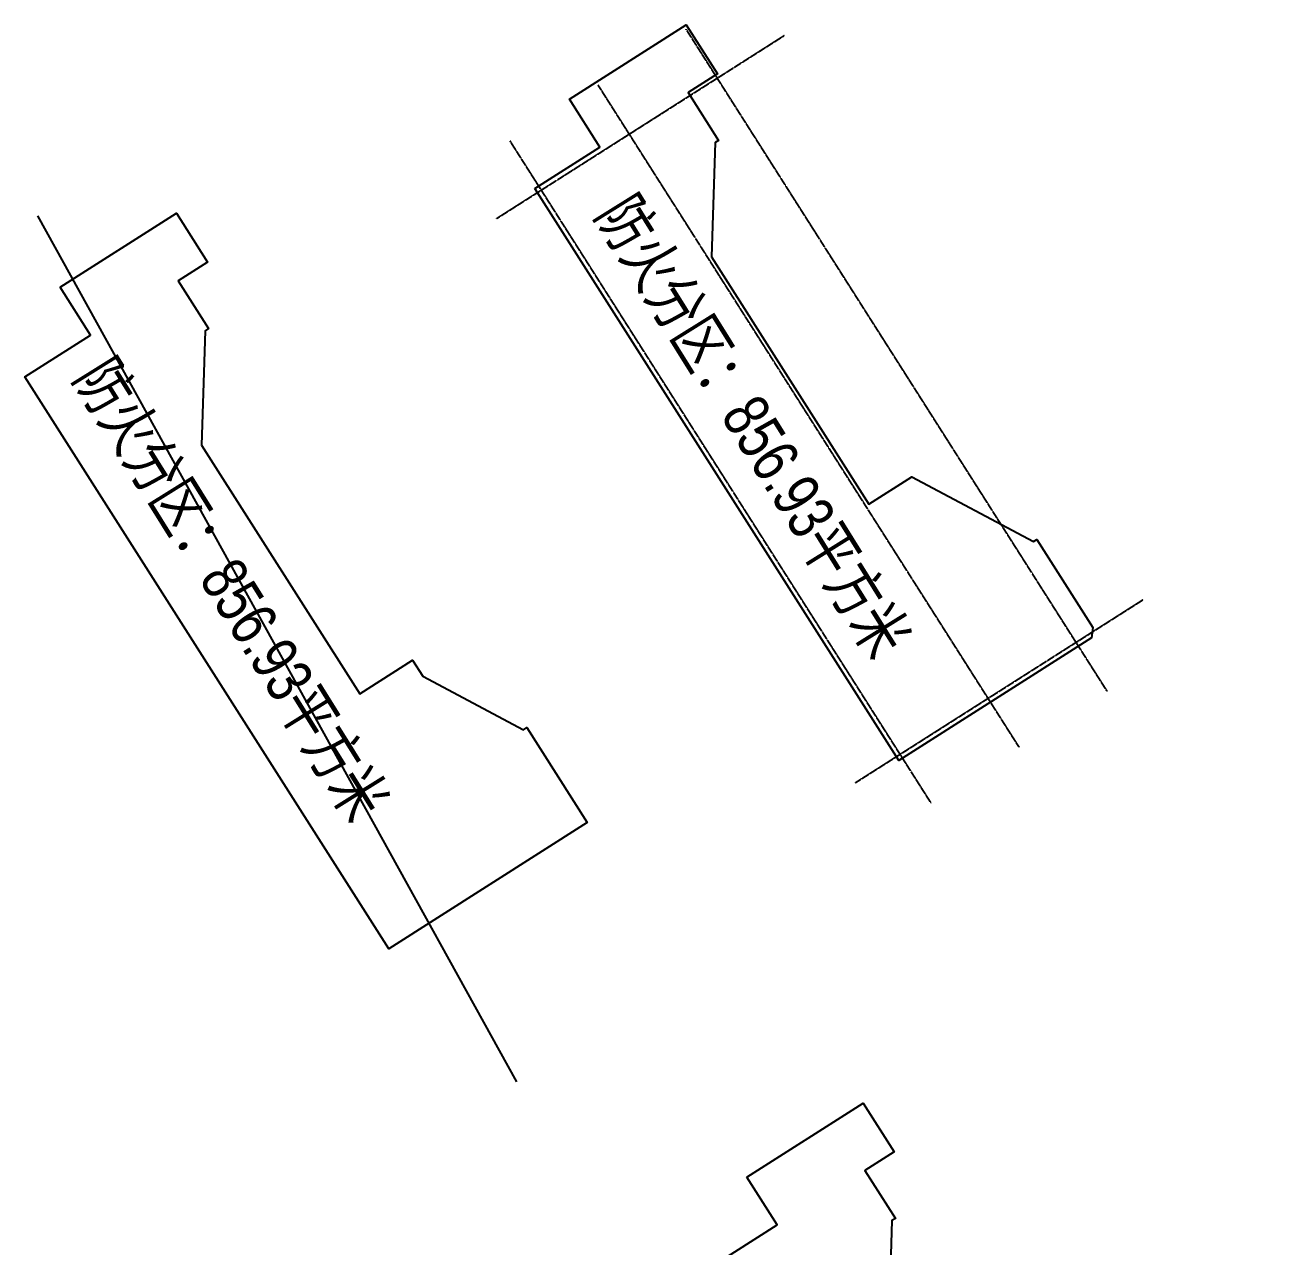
# Model space of a CAD drawing. Extents: x -46296 to 410892, y -132363 to 238728.
# Drawn here: x -46296 to 61509, y 85499 to 190863 of the extents above; entities that cross this region are included whole.
import ezdxf

# ---------------------------------------------------------------- set-up
doc = ezdxf.new("R2010")
doc.units = 0
doc.header["$LTSCALE"] = 2
doc.header["$MEASUREMENT"] = 0
doc.linetypes.add('X-104 B0平面$0$DOTE', pattern=[2.42, 2, -0.2, 0.02, -0.2])
for name, color, linetype in [('0 @ 1', 7, 'Continuous'), ('X-104 B0平面$0$A-TECH_结构', 21, 'Continuous'), ('X-104 B0平面$0$A_AXIS-轴线', 36, 'X-104 B0平面$0$DOTE'), ('X-104 B0平面$0$看线', 241, 'Continuous'), ('看线', 241, 'Continuous')]:
    doc.layers.add(name, color=color, linetype=linetype)
doc.styles.add('X-104 B0平面$0$Arial', font='arial.ttf', dxfattribs={"width": 0.75, "height": 2.5})

# ---------------------------------------------------------------- blocks, each defined once
blk = doc.blocks.new('X-104 B0平面')
at = {"layer": 'X-104 B0平面$0$A-TECH_结构'}
for points in [[(-2283, 176746), (3328, 180315), (699, 184450), (10782, 190863), (13465, 186644), (10934, 185034), (13564, 180900), (13269, 180712), (12963, 170852), (26538, 149509), (30246, 151868), (40753, 146284), (41040, 146463), (45868, 138869), (45748, 137966), (29114, 127385), (-2283, 176746)], [(-43273, 168241), (-33232, 174628), (-30548, 170409), (-33080, 168799), (-30450, 164664), (-30744, 164477), (-31051, 154616), (-17395, 133147), (-12839, 136045), (-11967, 134675), (-3264, 130047), (-2977, 130229), (2229, 122045), (-14899, 111150), (-46296, 160511), (-40643, 164106), (-43273, 168241)], [(16007, 91452), (26048, 97839), (28732, 93620), (26200, 92010), (28830, 87876), (28536, 87688), (28229, 77827), (41885, 56358), (46441, 59257), (47313, 57886), (56016, 53258), (56303, 53441), (61509, 45256), (44381, 34361), (12984, 83722), (18637, 87318), (16007, 91452)]]:
    blk.add_lwpolyline(points, dxfattribs=at)
at = {"layer": 'X-104 B0平面$0$A_AXIS-轴线'}
for p, q in [((-5578, 174176), (19228, 189954)), ((47108, 133379), (10774, 190503)), ((39514, 128549), (3180, 185673)), ((31920, 123719), (-4414, 180842)), ((25390, 125490), (50195, 141268))]:
    blk.add_line(p, q, dxfattribs=at)
at = {"layer": 'X-104 B0平面$0$看线'}
blk.add_line((-45205, 174402), (-3882, 99680), dxfattribs=at)
at = {"layer": '0 @ 1', "style": 'X-104 B0平面$0$Arial', "width": 0.75}
for p in [(2852, 174526), (-42177, 160446)]:
    blk.add_text('防火分区：856.93平方米', height=4000, rotation=301.94333, dxfattribs=at).set_placement(p)

msp = doc.modelspace()

# ---------------------------------------------------------------- block references
at = {"layer": '看线'}
msp.add_blockref('X-104 B0平面', (0, 0), dxfattribs=at)

doc.saveas('drawing.dxf')
